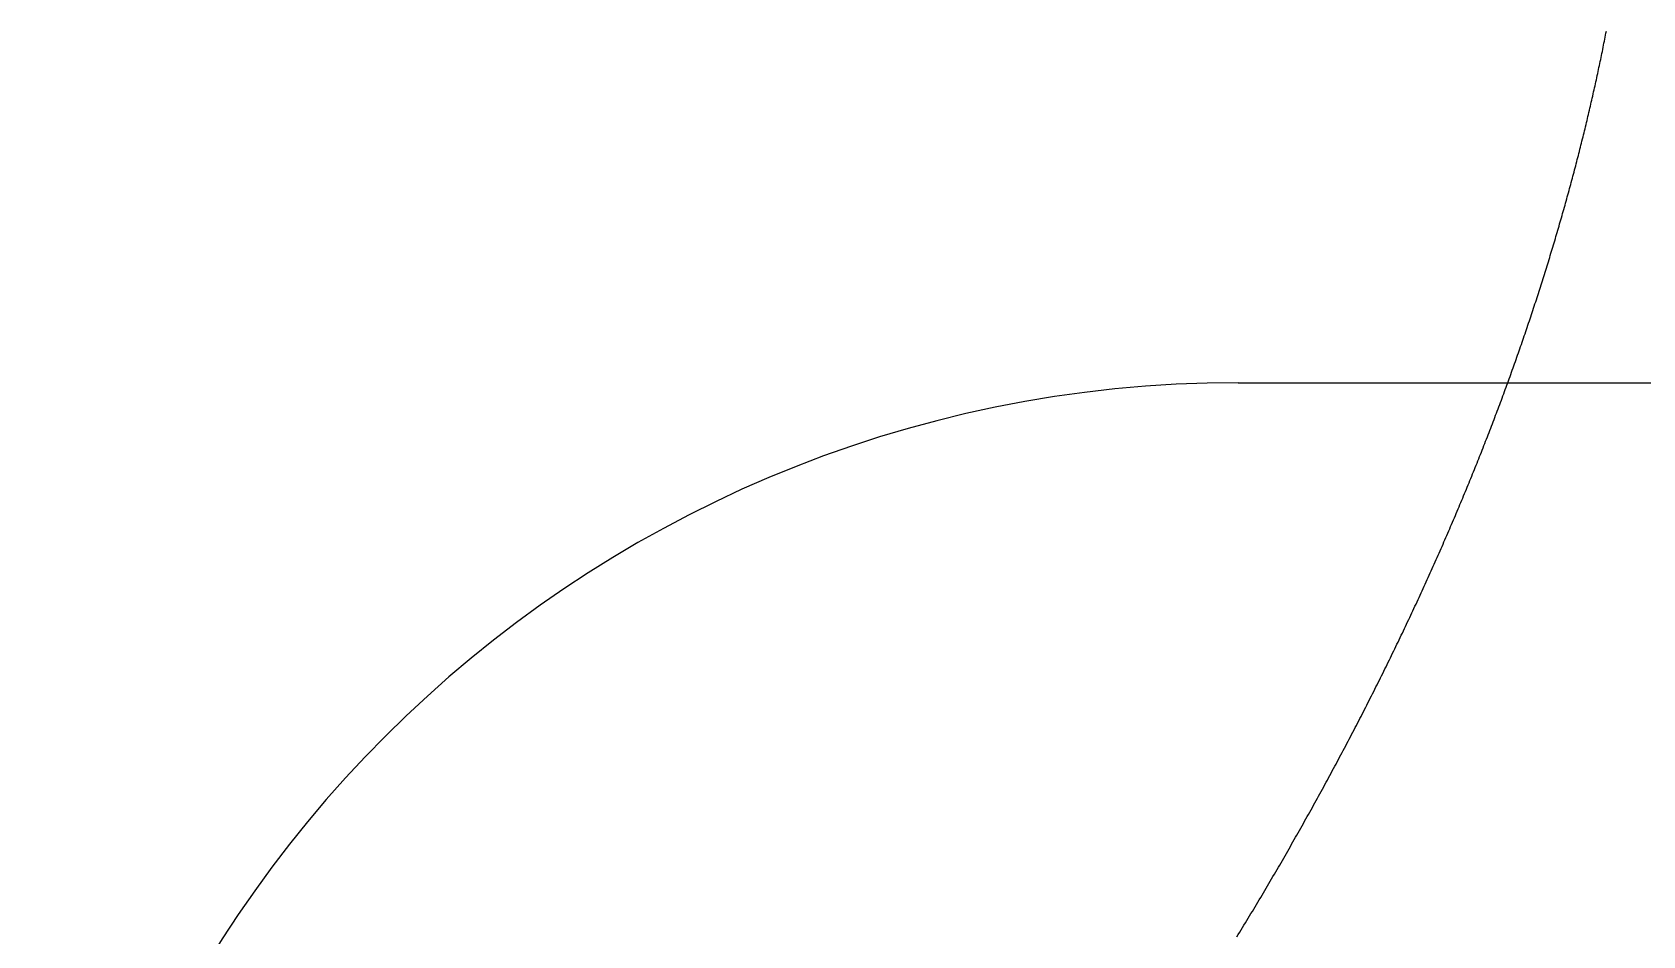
# Model space of a CAD drawing. Extents: x -14 to 315, y -179 to 16.
# Drawn here: x 201.75 to 217.77, y -119 to -110.01 of the extents above; entities that cross this region are included whole.
import ezdxf

# ---------------------------------------------------------------- set-up
doc = ezdxf.new("R2010")
doc.units = 0
doc.layers.add('BLACK', color=7, linetype='CONTINUOUS')

msp = doc.modelspace()

# ---------------------------------------------------------------- linework, layer by layer
at = {"layer": 'BLACK', "linetype": 'CONTINUOUS'}
for p, q in [((217.392931, -110.10298), (217.396923, -110.082933)), ((217.396923, -110.082933), (217.400892, -110.062895)), ((217.400892, -110.062895), (217.404839, -110.042866)), ((217.404839, -110.042866), (217.408764, -110.022845)), ((217.408764, -110.022845), (217.412667, -110.002832)), ((217.360204, -110.263656), (217.364372, -110.243541)), ((217.364372, -110.243541), (217.368519, -110.223436)), ((217.368519, -110.223436), (217.372643, -110.203338)), ((217.372643, -110.203338), (217.376745, -110.18325)), ((217.376745, -110.18325), (217.380824, -110.163169)), ((217.380824, -110.163169), (217.384882, -110.143098)), ((217.384882, -110.143098), (217.388918, -110.123034)), ((217.388918, -110.123034), (217.392931, -110.10298)), ((217.326057, -110.424873), (217.330403, -110.404691)), ((217.330403, -110.404691), (217.334727, -110.384518)), ((217.334727, -110.384518), (217.339029, -110.364353)), ((217.339029, -110.364353), (217.343308, -110.344197)), ((217.343308, -110.344197), (217.347566, -110.324049)), ((217.347566, -110.324049), (217.3518, -110.303909)), ((217.3518, -110.303909), (217.356013, -110.283778)), ((217.356013, -110.283778), (217.360204, -110.263656)), ((217.290485, -110.586629), (217.295009, -110.56638)), ((217.295009, -110.56638), (217.299512, -110.54614)), ((217.299512, -110.54614), (217.303992, -110.525907)), ((217.303992, -110.525907), (217.308449, -110.505684)), ((217.308449, -110.505684), (217.312885, -110.485468)), ((217.312885, -110.485468), (217.317298, -110.465261)), ((217.317298, -110.465261), (217.321689, -110.445063)), ((217.321689, -110.445063), (217.326057, -110.424873)), ((217.25348, -110.748922), (217.258184, -110.728605)), ((217.258184, -110.728605), (217.262866, -110.708298)), ((217.262866, -110.708298), (217.267525, -110.687999)), ((217.267525, -110.687999), (217.272162, -110.667708)), ((217.272162, -110.667708), (217.276776, -110.647425)), ((217.276776, -110.647425), (217.281368, -110.627152)), ((217.281368, -110.627152), (217.285937, -110.606886)), ((217.285937, -110.606886), (217.290485, -110.586629)), ((217.215038, -110.911749), (217.219922, -110.891366)), ((217.219922, -110.891366), (217.224784, -110.870992)), ((217.224784, -110.870992), (217.229623, -110.850626)), ((217.229623, -110.850626), (217.234439, -110.830268)), ((217.234439, -110.830268), (217.239233, -110.809919)), ((217.239233, -110.809919), (217.244005, -110.789578)), ((217.244005, -110.789578), (217.248754, -110.769245)), ((217.248754, -110.769245), (217.25348, -110.748922)), ((217.180217, -111.054659), (217.185259, -111.034218)), ((217.185259, -111.034218), (217.190279, -111.013786)), ((217.190279, -111.013786), (217.195276, -110.993362)), ((217.195276, -110.993362), (217.20025, -110.972946)), ((217.20025, -110.972946), (217.205202, -110.952539)), ((217.205202, -110.952539), (217.210131, -110.932139)), ((217.210131, -110.932139), (217.215038, -110.911749)), ((217.139062, -111.218482), (217.144285, -111.197975)), ((217.144285, -111.197975), (217.149487, -111.177476)), ((217.149487, -111.177476), (217.154665, -111.156986)), ((217.154665, -111.156986), (217.159821, -111.136504)), ((217.159821, -111.136504), (217.164954, -111.116031)), ((217.164954, -111.116031), (217.170064, -111.095565)), ((217.170064, -111.095565), (217.175152, -111.075108)), ((217.175152, -111.075108), (217.180217, -111.054659)), ((217.096451, -111.382833), (217.101857, -111.362261)), ((217.101857, -111.362261), (217.10724, -111.341696)), ((217.10724, -111.341696), (217.112601, -111.32114)), ((217.112601, -111.32114), (217.117939, -111.300592)), ((217.117939, -111.300592), (217.123253, -111.280052)), ((217.123253, -111.280052), (217.128546, -111.25952)), ((217.128546, -111.25952), (217.133815, -111.238997)), ((217.133815, -111.238997), (217.139062, -111.218482)), ((217.052378, -111.547711), (217.057967, -111.527073)), ((217.057967, -111.527073), (217.063534, -111.506442)), ((217.063534, -111.506442), (217.069077, -111.485821)), ((217.069077, -111.485821), (217.074598, -111.465207)), ((217.074598, -111.465207), (217.080095, -111.444601)), ((217.080095, -111.444601), (217.08557, -111.424004)), ((217.08557, -111.424004), (217.091022, -111.403415)), ((217.091022, -111.403415), (217.096451, -111.382833)), ((217.006837, -111.713113), (217.01261, -111.692409)), ((217.01261, -111.692409), (217.01836, -111.671713)), ((217.01836, -111.671713), (217.024087, -111.651026)), ((217.024087, -111.651026), (217.029791, -111.630347)), ((217.029791, -111.630347), (217.035472, -111.609676)), ((217.035472, -111.609676), (217.041131, -111.589012)), ((217.041131, -111.589012), (217.046766, -111.568358)), ((217.046766, -111.568358), (217.052378, -111.547711)), ((216.965779, -111.858268), (216.971713, -111.837507)), ((216.971713, -111.837507), (216.977625, -111.816754)), ((216.977625, -111.816754), (216.983514, -111.796009)), ((216.983514, -111.796009), (216.989379, -111.775273)), ((216.989379, -111.775273), (216.995221, -111.754545)), ((216.995221, -111.754545), (217.00104, -111.733825)), ((217.00104, -111.733825), (217.006837, -111.713113)), ((216.917467, -112.024646), (216.923587, -112.00382)), ((216.923587, -112.00382), (216.929684, -111.983003)), ((216.929684, -111.983003), (216.935758, -111.962193)), ((216.935758, -111.962193), (216.941808, -111.941392)), ((216.941808, -111.941392), (216.947836, -111.920599)), ((216.947836, -111.920599), (216.95384, -111.899814)), ((216.95384, -111.899814), (216.959821, -111.879036)), ((216.959821, -111.879036), (216.965779, -111.858268)), ((216.867669, -112.191543), (216.873975, -112.170652)), ((216.873975, -112.170652), (216.880258, -112.14977)), ((216.880258, -112.14977), (216.886518, -112.128896)), ((216.886518, -112.128896), (216.892754, -112.10803)), ((216.892754, -112.10803), (216.898967, -112.087172)), ((216.898967, -112.087172), (216.905157, -112.066322)), ((216.905157, -112.066322), (216.911324, -112.04548)), ((216.911324, -112.04548), (216.917467, -112.024646)), ((216.822871, -112.338), (216.829341, -112.317054)), ((216.829341, -112.317054), (216.835787, -112.296115)), ((216.835787, -112.296115), (216.84221, -112.275185)), ((216.84221, -112.275185), (216.84861, -112.254262)), ((216.84861, -112.254262), (216.854986, -112.233348)), ((216.854986, -112.233348), (216.861339, -112.212441)), ((216.861339, -112.212441), (216.867669, -112.191543)), ((216.770267, -112.505862), (216.776925, -112.484852)), ((216.776925, -112.484852), (216.783559, -112.463849)), ((216.783559, -112.463849), (216.79017, -112.442854)), ((216.79017, -112.442854), (216.796757, -112.421867)), ((216.796757, -112.421867), (216.80332, -112.400889)), ((216.80332, -112.400889), (216.809861, -112.379918)), ((216.809861, -112.379918), (216.816377, -112.358955)), ((216.816377, -112.358955), (216.822871, -112.338)), ((216.716159, -112.674237), (216.723005, -112.653162)), ((216.723005, -112.653162), (216.729827, -112.632095)), ((216.729827, -112.632095), (216.736626, -112.611037)), ((216.736626, -112.611037), (216.743402, -112.589986)), ((216.743402, -112.589986), (216.750153, -112.568943)), ((216.750153, -112.568943), (216.756882, -112.547908)), ((216.756882, -112.547908), (216.763586, -112.526881)), ((216.763586, -112.526881), (216.770267, -112.505862)), ((216.667574, -112.821983), (216.674586, -112.800852)), ((216.674586, -112.800852), (216.681574, -112.77973)), ((216.681574, -112.77973), (216.688538, -112.758615)), ((216.688538, -112.758615), (216.695479, -112.737509)), ((216.695479, -112.737509), (216.702396, -112.71641)), ((216.702396, -112.71641), (216.709289, -112.695319)), ((216.709289, -112.695319), (216.716159, -112.674237)), ((216.610625, -112.991311), (216.617827, -112.970117)), ((216.617827, -112.970117), (216.625005, -112.948932)), ((216.625005, -112.948932), (216.632159, -112.927753)), ((216.632159, -112.927753), (216.639289, -112.906583)), ((216.639289, -112.906583), (216.646396, -112.885421)), ((216.646396, -112.885421), (216.653479, -112.864267)), ((216.653479, -112.864267), (216.660538, -112.843121)), ((216.660538, -112.843121), (216.667574, -112.821983)), ((216.559545, -113.139889), (216.566913, -113.11864)), ((216.566913, -113.11864), (216.574258, -113.097399)), ((216.574258, -113.097399), (216.581579, -113.076165)), ((216.581579, -113.076165), (216.588877, -113.05494)), ((216.588877, -113.05494), (216.59615, -113.033723)), ((216.59615, -113.033723), (216.603399, -113.012513)), ((216.603399, -113.012513), (216.610625, -112.991311)), ((216.499732, -113.310165), (216.507293, -113.288853)), ((216.507293, -113.288853), (216.514829, -113.267549)), ((216.514829, -113.267549), (216.522342, -113.246253)), ((216.522342, -113.246253), (216.52983, -113.224964)), ((216.52983, -113.224964), (216.537295, -113.203684)), ((216.537295, -113.203684), (216.544735, -113.182411)), ((216.544735, -113.182411), (216.552152, -113.161146)), ((216.552152, -113.161146), (216.559545, -113.139889)), ((216.446136, -113.459569), (216.453865, -113.438202)), ((216.453865, -113.438202), (216.46157, -113.416843)), ((216.46157, -113.416843), (216.46925, -113.395491)), ((216.46925, -113.395491), (216.476907, -113.374148)), ((216.476907, -113.374148), (216.48454, -113.352812)), ((216.48454, -113.352812), (216.492148, -113.331485)), ((216.492148, -113.331485), (216.499732, -113.310165)), ((213.75, -113.5), (287.25, -113.5)), ((216.383437, -113.630785), (216.391359, -113.609355)), ((216.391359, -113.609355), (216.399257, -113.587934)), ((216.399257, -113.587934), (216.407131, -113.56652)), ((216.407131, -113.56652), (216.41498, -113.545114)), ((216.41498, -113.545114), (216.422805, -113.523716)), ((216.422805, -113.523716), (216.430606, -113.502326)), ((216.430606, -113.502326), (216.438383, -113.480943)), ((216.438383, -113.480943), (216.446136, -113.459569)), ((216.327305, -113.781008), (216.335396, -113.759524)), ((216.335396, -113.759524), (216.343464, -113.738048)), ((216.343464, -113.738048), (216.351507, -113.71658)), ((216.351507, -113.71658), (216.359526, -113.695119)), ((216.359526, -113.695119), (216.36752, -113.673667)), ((216.36752, -113.673667), (216.375491, -113.652222)), ((216.375491, -113.652222), (216.383437, -113.630785)), ((216.261695, -113.953157), (216.269981, -113.931611)), ((216.269981, -113.931611), (216.278243, -113.910073)), ((216.278243, -113.910073), (216.286481, -113.888543)), ((216.286481, -113.888543), (216.294695, -113.86702)), ((216.294695, -113.86702), (216.302884, -113.845506)), ((216.302884, -113.845506), (216.311048, -113.823999)), ((216.311048, -113.823999), (216.319189, -113.802499)), ((216.319189, -113.802499), (216.327305, -113.781008)), ((216.203005, -114.104194), (216.211463, -114.082594)), ((216.211463, -114.082594), (216.219896, -114.061002)), ((216.219896, -114.061002), (216.228305, -114.039417)), ((216.228305, -114.039417), (216.236689, -114.017841)), ((216.236689, -114.017841), (216.245049, -113.996272)), ((216.245049, -113.996272), (216.253384, -113.974711)), ((216.253384, -113.974711), (216.261695, -113.953157)), ((216.134461, -114.277269), (216.143115, -114.255607)), ((216.143115, -114.255607), (216.151744, -114.233954)), ((216.151744, -114.233954), (216.160349, -114.212308)), ((216.160349, -114.212308), (216.168929, -114.19067)), ((216.168929, -114.19067), (216.177485, -114.169039)), ((216.177485, -114.169039), (216.186016, -114.147416)), ((216.186016, -114.147416), (216.194523, -114.125801)), ((216.194523, -114.125801), (216.203005, -114.104194)), ((216.073193, -114.429112), (216.082019, -114.407397)), ((216.082019, -114.407397), (216.090821, -114.38569)), ((216.090821, -114.38569), (216.099598, -114.36399)), ((216.099598, -114.36399), (216.108351, -114.342298)), ((216.108351, -114.342298), (216.117079, -114.320614)), ((216.117079, -114.320614), (216.125782, -114.298937)), ((216.125782, -114.298937), (216.134461, -114.277269)), ((216.010714, -114.58133), (216.019714, -114.559562)), ((216.019714, -114.559562), (216.028689, -114.537801)), ((216.028689, -114.537801), (216.037639, -114.516048)), ((216.037639, -114.516048), (216.046565, -114.494303)), ((216.046565, -114.494303), (216.055466, -114.472565)), ((216.055466, -114.472565), (216.064341, -114.450835)), ((216.064341, -114.450835), (216.073193, -114.429112)), ((215.937822, -114.75575), (215.947021, -114.733921)), ((215.947021, -114.733921), (215.956194, -114.7121)), ((215.956194, -114.7121), (215.965343, -114.690286)), ((215.965343, -114.690286), (215.974467, -114.66848)), ((215.974467, -114.66848), (215.983566, -114.646681)), ((215.983566, -114.646681), (215.99264, -114.62489)), ((215.99264, -114.62489), (216.00169, -114.603106)), ((216.00169, -114.603106), (216.010714, -114.58133)), ((215.872735, -114.908766), (215.882108, -114.886884)), ((215.882108, -114.886884), (215.891456, -114.86501)), ((215.891456, -114.86501), (215.900779, -114.843143)), ((215.900779, -114.843143), (215.910077, -114.821283)), ((215.910077, -114.821283), (215.919351, -114.799431)), ((215.919351, -114.799431), (215.928599, -114.777587)), ((215.928599, -114.777587), (215.937822, -114.75575)), ((215.806422, -115.062153), (215.81597, -115.040218)), ((215.81597, -115.040218), (215.825493, -115.01829)), ((215.825493, -115.01829), (215.834992, -114.99637)), ((215.834992, -114.99637), (215.844465, -114.974458)), ((215.844465, -114.974458), (215.853913, -114.952553)), ((215.853913, -114.952553), (215.863336, -114.930656)), ((215.863336, -114.930656), (215.872735, -114.908766)), ((215.729129, -115.237903), (215.738879, -115.215908)), ((215.738879, -115.215908), (215.748603, -115.19392)), ((215.748603, -115.19392), (215.758303, -115.17194)), ((215.758303, -115.17194), (215.767977, -115.149968)), ((215.767977, -115.149968), (215.777626, -115.128002)), ((215.777626, -115.128002), (215.787249, -115.106045)), ((215.787249, -115.106045), (215.796848, -115.084095)), ((215.796848, -115.084095), (215.806422, -115.062153)), ((215.660176, -115.392078), (215.670102, -115.37003)), ((215.670102, -115.37003), (215.680003, -115.34799)), ((215.680003, -115.34799), (215.689879, -115.325958)), ((215.689879, -115.325958), (215.699729, -115.303933)), ((215.699729, -115.303933), (215.709554, -115.281915)), ((215.709554, -115.281915), (215.719355, -115.259905)), ((215.719355, -115.259905), (215.729129, -115.237903)), ((215.589982, -115.546619), (215.600086, -115.524519)), ((215.600086, -115.524519), (215.610164, -115.502427)), ((215.610164, -115.502427), (215.620217, -115.480342)), ((215.620217, -115.480342), (215.630245, -115.458265)), ((215.630245, -115.458265), (215.640247, -115.436195)), ((215.640247, -115.436195), (215.650224, -115.414133)), ((215.650224, -115.414133), (215.660176, -115.392078)), ((215.518543, -115.701524), (215.528825, -115.679373)), ((215.528825, -115.679373), (215.539082, -115.657229)), ((215.539082, -115.657229), (215.549312, -115.635092)), ((215.549312, -115.635092), (215.559518, -115.612962)), ((215.559518, -115.612962), (215.569698, -115.590841)), ((215.569698, -115.590841), (215.579853, -115.568726)), ((215.579853, -115.568726), (215.589982, -115.546619)), ((215.435369, -115.879004), (215.445856, -115.856794)), ((215.445856, -115.856794), (215.456316, -115.83459)), ((215.456316, -115.83459), (215.466751, -115.812394)), ((215.466751, -115.812394), (215.477161, -115.790205)), ((215.477161, -115.790205), (215.487545, -115.768024)), ((215.487545, -115.768024), (215.497903, -115.74585)), ((215.497903, -115.74585), (215.508236, -115.723684)), ((215.508236, -115.723684), (215.518543, -115.701524)), ((215.361248, -116.034687), (215.371914, -116.012424)), ((215.371914, -116.012424), (215.382554, -115.990169)), ((215.382554, -115.990169), (215.393168, -115.967922)), ((215.393168, -115.967922), (215.403757, -115.945681)), ((215.403757, -115.945681), (215.41432, -115.923448)), ((215.41432, -115.923448), (215.424857, -115.901223)), ((215.424857, -115.901223), (215.435369, -115.879004)), ((215.285867, -116.19073), (215.296713, -116.168416)), ((215.296713, -116.168416), (215.307533, -116.146109)), ((215.307533, -116.146109), (215.318327, -116.12381)), ((215.318327, -116.12381), (215.329096, -116.101518)), ((215.329096, -116.101518), (215.339839, -116.079234)), ((215.339839, -116.079234), (215.350556, -116.056957)), ((215.350556, -116.056957), (215.361248, -116.034687)), ((215.209221, -116.347132), (215.220248, -116.324766)), ((215.220248, -116.324766), (215.231249, -116.302409)), ((215.231249, -116.302409), (215.242224, -116.280058)), ((215.242224, -116.280058), (215.253173, -116.257715)), ((215.253173, -116.257715), (215.264097, -116.235379)), ((215.264097, -116.235379), (215.274995, -116.213051)), ((215.274995, -116.213051), (215.285867, -116.19073)), ((215.131306, -116.503891), (215.142514, -116.481475)), ((215.142514, -116.481475), (215.153697, -116.459066)), ((215.153697, -116.459066), (215.164854, -116.436665)), ((215.164854, -116.436665), (215.175984, -116.41427)), ((215.175984, -116.41427), (215.187089, -116.391884)), ((215.187089, -116.391884), (215.198168, -116.369504)), ((215.198168, -116.369504), (215.209221, -116.347132)), ((215.040699, -116.683481), (215.052116, -116.661007)), ((215.052116, -116.661007), (215.063507, -116.63854)), ((215.063507, -116.63854), (215.074872, -116.61608)), ((215.074872, -116.61608), (215.086211, -116.593628)), ((215.086211, -116.593628), (215.097524, -116.571183)), ((215.097524, -116.571183), (215.10881, -116.548745)), ((215.10881, -116.548745), (215.120071, -116.526314)), ((215.120071, -116.526314), (215.131306, -116.503891)), ((214.960048, -116.841002), (214.971648, -116.818477)), ((214.971648, -116.818477), (214.983222, -116.79596)), ((214.983222, -116.79596), (214.99477, -116.77345)), ((214.99477, -116.77345), (215.006291, -116.750947)), ((215.006291, -116.750947), (215.017787, -116.728451)), ((215.017787, -116.728451), (215.029256, -116.705962)), ((215.029256, -116.705962), (215.040699, -116.683481)), ((214.878112, -116.998877), (214.889896, -116.976302)), ((214.889896, -116.976302), (214.901653, -116.953734)), ((214.901653, -116.953734), (214.913385, -116.931173)), ((214.913385, -116.931173), (214.92509, -116.908619)), ((214.92509, -116.908619), (214.936769, -116.886073)), ((214.936769, -116.886073), (214.948421, -116.863534)), ((214.948421, -116.863534), (214.960048, -116.841002)), ((214.794886, -117.157103), (214.806854, -117.134478)), ((214.806854, -117.134478), (214.818796, -117.11186)), ((214.818796, -117.11186), (214.830712, -117.089249)), ((214.830712, -117.089249), (214.842602, -117.066645)), ((214.842602, -117.066645), (214.854465, -117.044048)), ((214.854465, -117.044048), (214.866301, -117.021459)), ((214.866301, -117.021459), (214.878112, -116.998877)), ((214.710366, -117.31568), (214.722519, -117.293005)), ((214.722519, -117.293005), (214.734647, -117.270337)), ((214.734647, -117.270337), (214.746747, -117.247676)), ((214.746747, -117.247676), (214.758822, -117.225022)), ((214.758822, -117.225022), (214.770869, -117.202375)), ((214.770869, -117.202375), (214.782891, -117.179736)), ((214.782891, -117.179736), (214.794886, -117.157103)), ((214.624546, -117.474606), (214.636885, -117.451881)), ((214.636885, -117.451881), (214.649199, -117.429163)), ((214.649199, -117.429163), (214.661485, -117.406453)), ((214.661485, -117.406453), (214.673745, -117.383749)), ((214.673745, -117.383749), (214.685978, -117.361052)), ((214.685978, -117.361052), (214.698185, -117.338363)), ((214.698185, -117.338363), (214.710366, -117.31568)), ((214.537422, -117.63388), (214.549948, -117.611106)), ((214.549948, -117.611106), (214.562448, -117.588338)), ((214.562448, -117.588338), (214.574921, -117.565578)), ((214.574921, -117.565578), (214.587367, -117.542824)), ((214.587367, -117.542824), (214.599786, -117.520078)), ((214.599786, -117.520078), (214.612179, -117.497339)), ((214.612179, -117.497339), (214.624546, -117.474606)), ((214.448988, -117.793501), (214.461702, -117.770677)), ((214.461702, -117.770677), (214.474389, -117.74786)), ((214.474389, -117.74786), (214.487049, -117.72505)), ((214.487049, -117.72505), (214.499682, -117.702247)), ((214.499682, -117.702247), (214.512289, -117.679451)), ((214.512289, -117.679451), (214.524869, -117.656662)), ((214.524869, -117.656662), (214.537422, -117.63388)), ((214.35924, -117.953466), (214.372142, -117.930593)), ((214.372142, -117.930593), (214.385017, -117.907727)), ((214.385017, -117.907727), (214.397865, -117.884868)), ((214.397865, -117.884868), (214.410686, -117.862015)), ((214.410686, -117.862015), (214.42348, -117.83917)), ((214.42348, -117.83917), (214.436248, -117.816332)), ((214.436248, -117.816332), (214.448988, -117.793501)), ((214.268173, -118.113775), (214.281263, -118.090853)), ((214.281263, -118.090853), (214.294327, -118.067938)), ((214.294327, -118.067938), (214.307364, -118.04503)), ((214.307364, -118.04503), (214.320373, -118.022128)), ((214.320373, -118.022128), (214.333356, -117.999234)), ((214.333356, -117.999234), (214.346311, -117.976347)), ((214.346311, -117.976347), (214.35924, -117.953466)), ((214.175781, -118.274427), (214.189061, -118.251456)), ((214.189061, -118.251456), (214.202314, -118.228491)), ((214.202314, -118.228491), (214.21554, -118.205534)), ((214.21554, -118.205534), (214.228739, -118.182584)), ((214.228739, -118.182584), (214.241911, -118.159641)), ((214.241911, -118.159641), (214.255055, -118.136705)), ((214.255055, -118.136705), (214.268173, -118.113775)), ((214.08206, -118.435419), (214.09553, -118.412399)), ((214.09553, -118.412399), (214.108973, -118.389386)), ((214.108973, -118.389386), (214.122389, -118.36638)), ((214.122389, -118.36638), (214.135778, -118.343382)), ((214.135778, -118.343382), (214.14914, -118.32039)), ((214.14914, -118.32039), (214.162474, -118.297405)), ((214.162474, -118.297405), (214.175781, -118.274427)), ((213.987005, -118.59675), (214.000666, -118.573682)), ((214.000666, -118.573682), (214.0143, -118.550621)), ((214.0143, -118.550621), (214.027906, -118.527567)), ((214.027906, -118.527567), (214.041486, -118.504519)), ((214.041486, -118.504519), (214.055038, -118.481479)), ((214.055038, -118.481479), (214.068563, -118.458445)), ((214.068563, -118.458445), (214.08206, -118.435419)), ((213.890609, -118.75842), (213.904462, -118.735303)), ((213.904462, -118.735303), (213.918288, -118.712194)), ((213.918288, -118.712194), (213.932086, -118.689091)), ((213.932086, -118.689091), (213.945857, -118.665996)), ((213.945857, -118.665996), (213.9596, -118.642907)), ((213.9596, -118.642907), (213.973316, -118.619825)), ((213.973316, -118.619825), (213.987005, -118.59675)), ((213.79287, -118.920426), (213.806915, -118.897261)), ((213.806915, -118.897261), (213.820933, -118.874104)), ((213.820933, -118.874104), (213.834923, -118.850953)), ((213.834923, -118.850953), (213.848886, -118.82781)), ((213.848886, -118.82781), (213.862821, -118.804673)), ((213.862821, -118.804673), (213.876729, -118.781543)), ((213.876729, -118.781543), (213.890609, -118.75842)), ((213.736413, -119.013151), (213.750568, -118.989959)), ((213.750568, -118.989959), (213.764696, -118.966775)), ((213.764696, -118.966775), (213.778797, -118.943597)), ((213.778797, -118.943597), (213.79287, -118.920426))]:
    msp.add_line(p, q, dxfattribs=at)
at = {"layer": 'BLACK'}
msp.add_arc((213.75, -125.5), 12, 90, 180, dxfattribs=at)

doc.saveas('drawing.dxf')
